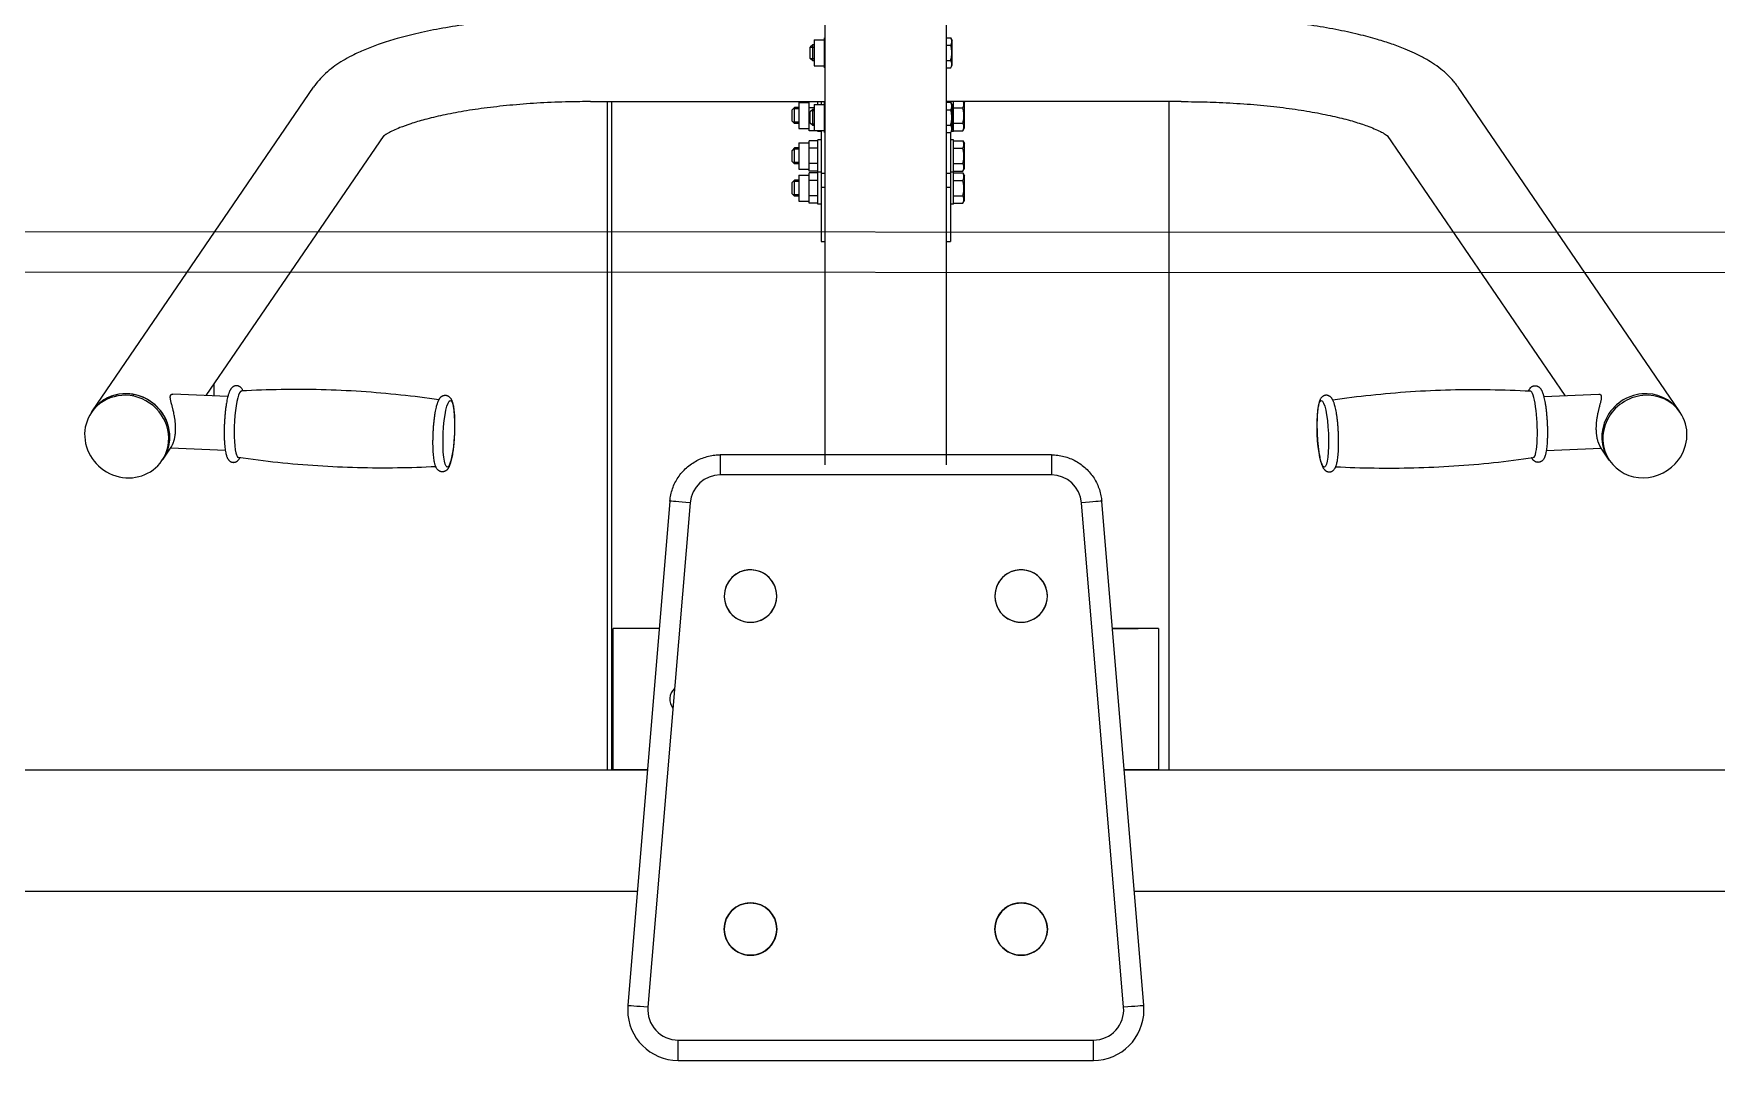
# Model space of a CAD drawing. Header units: millimetres. Extents: x -3690 to 2625, y -3785 to 2530.
# Drawn here: x -1234 to -401, y -1364 to -855 of the extents above; entities that cross this region are included whole.
import ezdxf

# ---------------------------------------------------------------- set-up
doc = ezdxf.new("R2010")
doc.units = ezdxf.units.MM
doc.layers.add('DIKOM_ОБЪЕКТ', color=7, linetype='Continuous')

msp = doc.modelspace()

# ---------------------------------------------------------------- linework, layer by layer
at = {"layer": 'DIKOM_ОБЪЕКТ'}
for p, q in [((-842.34, -1068.73), (-842.34, -298.78)), ((-782.34, -1068.73), (-782.34, -298.78)), ((-847.84, -858.05), (-842.74, -858.05)), ((-847.84, -858.05), (-847.84, -871.05)), ((-842.74, -872.05), (-842.74, -857.04)), ((-842.34, -857.04), (-842.74, -857.04)), ((-782.34, -857.04), (-780.21, -857.04)), ((-780.21, -857.04), (-779.44, -858.37)), ((-780.21, -857.04), (-780.21, -857.04)), ((-848.49, -860.55), (-849.74, -861.8)), ((-849.74, -867.3), (-849.74, -861.8)), ((-849.74, -861.8), (-847.84, -861.8)), ((-847.84, -860.55), (-848.49, -860.55)), ((-848.49, -868.55), (-848.49, -860.55)), ((-842.34, -860.79), (-842.74, -860.79)), ((-782.34, -860.79), (-780.21, -860.79)), ((-779.44, -870.72), (-779.44, -858.37)), ((-848.49, -868.55), (-849.74, -867.3)), ((-849.74, -867.3), (-847.84, -867.3)), ((-847.84, -868.55), (-848.49, -868.55)), ((-847.84, -871.05), (-842.74, -871.05)), ((-842.34, -868.3), (-842.74, -868.3)), ((-842.34, -872.05), (-842.74, -872.05)), ((-782.34, -868.3), (-780.21, -868.3)), ((-782.34, -872.05), (-780.21, -872.05)), ((-780.21, -872.05), (-779.44, -870.72)), ((-1205.22, -1042), (-1095.77, -881.6)), ((-419.46, -1042), (-528.91, -881.6)), ((-958.64, -888.72), (-842.34, -888.72)), ((-950.34, -888.72), (-950.34, -1219.85)), ((-948.02, -1219.85), (-948.02, -888.72)), ((-857.49, -891.61), (-858.74, -892.86)), ((-855.44, -891.61), (-857.49, -891.61)), ((-857.49, -899.08), (-857.49, -891.61)), ((-855.44, -889.11), (-855.44, -902.11)), ((-855.44, -889.11), (-850.34, -889.11)), ((-850.34, -889.98), (-850.34, -888.72)), ((-850.34, -891.86), (-850.34, -889.98)), ((-847.84, -890.07), (-847.84, -903.07)), ((-847.84, -890.07), (-842.74, -890.07)), ((-845.94, -890.07), (-845.94, -888.72)), ((-844.34, -888.72), (-844.34, -890.07)), ((-842.74, -890.94), (-842.74, -889.07)), ((-842.34, -889.07), (-842.74, -889.07)), ((-842.74, -892.82), (-842.74, -890.94)), ((-666.04, -888.72), (-782.34, -888.72)), ((-782.34, -889.07), (-780.21, -889.07)), ((-780.34, -888.72), (-780.34, -889.07)), ((-780.21, -889.07), (-779.44, -890.4)), ((-780.21, -889.07), (-780.21, -889.07)), ((-779.44, -902.75), (-779.44, -890.4)), ((-778.74, -903.61), (-778.74, -888.72)), ((-773.85, -888.72), (-773.44, -889.44)), ((-773.44, -901.79), (-773.44, -889.44)), ((-672.02, -1219.85), (-672.02, -888.72)), ((-858.74, -898), (-858.74, -892.86)), ((-858.74, -898.36), (-858.74, -898)), ((-857.49, -899.61), (-858.74, -898.36)), ((-857.49, -892.29), (-858.17, -892.29)), ((-857.65, -898.94), (-858.17, -898.94)), ((-857.49, -898.94), (-857.65, -898.94)), ((-855.44, -892.29), (-857.49, -892.29)), ((-855.44, -898.94), (-857.49, -898.94)), ((-857.49, -899.61), (-857.49, -899.08)), ((-855.44, -899.61), (-857.49, -899.61)), ((-850.34, -895.61), (-850.34, -891.86)), ((-847.84, -891.86), (-850.34, -891.86)), ((-850.34, -899.36), (-850.34, -895.61)), ((-850.34, -901.24), (-850.34, -899.36)), ((-849.7, -899.36), (-850.34, -899.36)), ((-848.49, -892.57), (-849.74, -893.82)), ((-849.74, -899.32), (-849.74, -893.82)), ((-848.49, -900.57), (-849.74, -899.32)), ((-848.49, -893.25), (-849.17, -893.25)), ((-848.49, -899.89), (-849.17, -899.89)), ((-847.84, -892.57), (-848.49, -892.57)), ((-848.49, -900.57), (-848.49, -892.57)), ((-847.84, -893.25), (-848.49, -893.25)), ((-847.84, -899.89), (-848.49, -899.89)), ((-842.74, -896.57), (-842.74, -892.82)), ((-842.34, -892.82), (-842.74, -892.82)), ((-842.74, -900.32), (-842.74, -896.57)), ((-782.34, -892.82), (-780.21, -892.82)), ((-778.74, -891.86), (-774.21, -891.86)), ((-778.74, -899.36), (-774.21, -899.36)), ((-1148.83, -1034.41), (-1060.83, -905.44)), ((-855.44, -902.11), (-850.34, -902.11)), ((-850.34, -903.12), (-850.34, -901.24)), ((-845.94, -903.12), (-850.34, -903.12)), ((-845.94, -908.12), (-850.34, -908.12)), ((-850.34, -910), (-850.34, -908.12)), ((-847.84, -900.57), (-848.49, -900.57)), ((-847.84, -903.07), (-842.74, -903.07)), ((-845.94, -903.61), (-845.94, -903.07)), ((-844.34, -903.61), (-845.94, -903.61)), ((-844.34, -907.63), (-845.94, -907.63)), ((-845.94, -921.34), (-845.94, -907.63)), ((-844.34, -903.07), (-844.34, -924.24)), ((-842.74, -902.2), (-842.74, -900.32)), ((-842.34, -900.32), (-842.74, -900.32)), ((-842.74, -904.08), (-842.74, -902.2)), ((-842.34, -904.08), (-842.74, -904.08)), ((-782.34, -900.32), (-780.21, -900.32)), ((-782.34, -904.08), (-780.21, -904.08)), ((-780.34, -904.08), (-780.34, -958.09)), ((-778.74, -907.63), (-780.34, -907.63)), ((-780.21, -904.07), (-779.44, -902.75)), ((-778.74, -903.61), (-779.94, -903.61)), ((-778.74, -903.12), (-774.21, -903.12)), ((-778.74, -939.6), (-778.74, -907.63)), ((-778.74, -908.12), (-774.21, -908.12)), ((-774.21, -903.12), (-773.44, -901.79)), ((-774.21, -908.13), (-774.21, -908.12)), ((-774.21, -908.13), (-773.44, -909.45)), ((-475.85, -1034.41), (-563.85, -905.44)), ((-563.85, -905.44), (-563.85, -905.44)), ((-857.49, -911.63), (-858.74, -912.88)), ((-858.74, -918.01), (-858.74, -912.88)), ((-857.49, -912.31), (-858.17, -912.31)), ((-855.44, -911.63), (-857.49, -911.63)), ((-857.49, -919.09), (-857.49, -911.63)), ((-855.44, -912.31), (-857.49, -912.31)), ((-855.44, -909.13), (-855.44, -922.13)), ((-855.44, -909.13), (-850.34, -909.13)), ((-850.34, -911.87), (-850.34, -910)), ((-845.94, -911.87), (-850.34, -911.87)), ((-850.34, -915.63), (-850.34, -911.87)), ((-850.34, -919.38), (-850.34, -915.63)), ((-778.74, -911.87), (-774.21, -911.87)), ((-773.44, -921.8), (-773.44, -909.45)), ((-858.74, -918.38), (-858.74, -918.01)), ((-857.49, -919.63), (-858.74, -918.38)), ((-857.65, -918.95), (-858.17, -918.95)), ((-857.49, -918.95), (-857.65, -918.95)), ((-855.44, -918.95), (-857.49, -918.95)), ((-857.49, -919.63), (-857.49, -919.09)), ((-855.44, -919.63), (-857.49, -919.63)), ((-855.44, -922.13), (-850.34, -922.13)), ((-850.34, -921.26), (-850.34, -919.38)), ((-845.94, -919.38), (-850.34, -919.38)), ((-850.34, -923.13), (-850.34, -921.26)), ((-845.94, -923.13), (-850.34, -923.13)), ((-845.94, -924.09), (-850.34, -924.09)), ((-850.34, -925.97), (-850.34, -924.09)), ((-845.94, -923.6), (-845.94, -921.34)), ((-844.34, -923.6), (-845.94, -923.6)), ((-845.94, -937.31), (-845.94, -923.6)), ((-844.34, -924.24), (-844.34, -931.07)), ((-844.34, -924.24), (-842.34, -924.24)), ((-782.34, -924.24), (-780.34, -924.24)), ((-778.74, -923.6), (-780.34, -923.6)), ((-778.74, -919.38), (-774.21, -919.38)), ((-778.74, -923.13), (-774.21, -923.13)), ((-778.74, -924.09), (-774.21, -924.09)), ((-774.21, -923.13), (-773.44, -921.8)), ((-774.21, -924.09), (-773.44, -925.42)), ((-774.21, -924.09), (-774.21, -924.09)), ((-857.49, -927.6), (-858.74, -928.85)), ((-858.74, -933.98), (-858.74, -928.85)), ((-857.49, -928.27), (-858.17, -928.27)), ((-855.44, -927.6), (-857.49, -927.6)), ((-857.49, -935.06), (-857.49, -927.6)), ((-855.44, -928.27), (-857.49, -928.27)), ((-855.44, -925.1), (-855.44, -938.1)), ((-855.44, -925.1), (-850.34, -925.1)), ((-850.34, -927.84), (-850.34, -925.97)), ((-845.94, -927.84), (-850.34, -927.84)), ((-850.34, -931.59), (-850.34, -927.84)), ((-850.34, -935.35), (-850.34, -931.59)), ((-844.34, -931.07), (-844.34, -958.09)), ((-844.34, -931.07), (-842.34, -931.07)), ((-782.34, -931.07), (-780.34, -931.07)), ((-778.74, -927.84), (-774.21, -927.84)), ((-773.44, -937.77), (-773.44, -925.42)), ((-858.74, -934.35), (-858.74, -933.98)), ((-857.49, -935.6), (-858.74, -934.35)), ((-857.65, -934.92), (-858.17, -934.92)), ((-857.49, -934.92), (-857.65, -934.92)), ((-855.44, -934.92), (-857.49, -934.92)), ((-857.49, -935.6), (-857.49, -935.06)), ((-855.44, -935.6), (-857.49, -935.6)), ((-855.44, -938.1), (-850.34, -938.1)), ((-850.34, -937.22), (-850.34, -935.35)), ((-845.94, -935.35), (-850.34, -935.35)), ((-850.34, -939.1), (-850.34, -937.22)), ((-845.94, -939.1), (-850.34, -939.1)), ((-845.94, -939.6), (-845.94, -937.31)), ((-844.34, -939.6), (-845.94, -939.6)), ((-778.74, -939.6), (-780.34, -939.6)), ((-778.74, -935.35), (-774.21, -935.35)), ((-778.74, -939.1), (-774.21, -939.1)), ((-774.21, -939.1), (-773.44, -937.77)), ((77.51, -953.85), (-1902.34, -952.91)), ((-844.34, -958.09), (-842.34, -958.09)), ((-782.34, -958.09), (-780.34, -958.09)), ((77.51, -973.85), (-1902.34, -972.91)), ((-1145.02, -1034.59), (-1145.02, -1028.83)), ((-1185.02, -1033.79), (-1185.02, -1034.66)), ((-1185.02, -1033.79), (-1185.02, -1034.66)), ((-1138.19, -1034.9), (-1165.45, -1033.66)), ((-486.49, -1034.9), (-459.23, -1033.66)), ((-1205.74, -1042.77), (-1205.22, -1042)), ((-418.94, -1042.77), (-419.46, -1042)), ((-1170.8, -1066.61), (-1170.28, -1065.85)), ((-1170.28, -1065.85), (-1166.26, -1059.95)), ((-1139.41, -1061.67), (-1166.58, -1060.43)), ((-1166.26, -1059.95), (-1166.26, -1059.95)), ((-894.34, -1063.73), (-894.34, -1073.71)), ((-730.34, -1063.73), (-894.34, -1063.73)), ((-730.34, -1063.73), (-730.34, -1073.71)), ((-485.27, -1061.67), (-458.1, -1060.43)), ((-454.4, -1065.85), (-458.42, -1059.95)), ((-458.42, -1059.95), (-458.42, -1059.96)), ((-453.88, -1066.61), (-454.4, -1065.85)), ((-730.34, -1073.71), (-894.34, -1073.71)), ((-919.25, -1086.66), (-940.08, -1336.66)), ((-909.28, -1087.46), (-930.12, -1337.46)), ((-694.56, -1337.46), (-715.4, -1087.46)), ((-684.6, -1336.66), (-705.43, -1086.66)), ((-947.34, -1219.85), (-947.34, -1149.85)), ((-924.52, -1149.85), (-947.34, -1149.85)), ((-677.34, -1149.85), (-700.16, -1149.85)), ((-700.16, -1149.85), (-687.34, -1149.85)), ((-677.34, -1149.85), (-677.34, -1219.85)), ((-1887.34, -1219.85), (-930.35, -1219.85)), ((-930.35, -1219.85), (-948.02, -1219.85)), ((-930.36, -1219.85), (-947.34, -1219.85)), ((-694.33, -1219.85), (87.66, -1219.85)), ((-694.33, -1219.85), (-672.02, -1219.85)), ((-677.34, -1219.85), (-694.32, -1219.85)), ((-1912.34, -1279.85), (-935.35, -1279.85)), ((-689.33, -1279.85), (87.66, -1279.85)), ((-940.17, -1338.73), (-940.17, -1338.77)), ((-684.51, -1338.73), (-684.51, -1338.77)), ((-915.17, -1363.73), (-915.17, -1353.71)), ((-915.17, -1353.71), (-709.51, -1353.71)), ((-709.51, -1363.73), (-709.51, -1353.71)), ((-915.17, -1363.77), (-915.17, -1363.73)), ((-915.17, -1363.77), (-709.51, -1363.77)), ((-709.51, -1363.77), (-709.51, -1363.73))]:
    msp.add_line(p, q, dxfattribs=at)
for centre in [(-879.34, -1298.71), (-745.34, -1298.71)]:
    msp.add_circle(centre, 13, dxfattribs=at)
msp.add_arc((-912.34, -1184.85), 7, 131.32476, 219.14793, dxfattribs=at)
for centre, major_axis, ratio, start_param, end_param in [((-1187.75, -1053.92), (-17.47, 11.92), 0.951357, -3.141593, 0), ((-1187.75, -1053.92), (-17.47, 11.92), 0.951357, 3.141593, 6.283185), ((-1132.17, -1048.59), (-0.75, -16.48), 0.16775, -3.124533, -0.527185), ((-492.51, -1048.59), (-0.75, 16.48), 0.16775, -2.028908, -0.01706), ((-436.93, -1053.92), (17.47, 11.92), 0.951357, 0, 3.141593), ((-436.93, -1053.92), (17.47, 11.92), 0.951357, 0, 3.141593), ((-436.41, -1054.69), (17.47, 11.92), 0.951357, 0, 3.141593), ((-1188.27, -1054.69), (-17.47, 11.92), 0.951357, 3.141593, 6.283185), ((-1188.27, -1054.69), (-17.47, 11.92), 0.951357, 0, 0.630474), ((-1187.75, -1053.92), (-17.47, 11.92), 0.951357, 0, 0.000001), ((-436.41, -1054.69), (17.47, 11.92), 0.951357, -1.217924, 0), ((-436.93, -1053.92), (17.47, 11.92), 0.951357, -0.000001, 0), ((-1188.27, -1054.69), (-17.47, 11.92), 0.951357, 0.630474, 3.141593), ((-492.51, -1048.59), (-0.75, 16.48), 0.16775, -3.124533, -2.028908), ((-1132.17, -1048.59), (-0.75, -16.48), 0.16775, -0.527185, -0.01706), ((-436.41, -1054.69), (17.47, 11.92), 0.951357, 3.141593, 5.065262), ((-894.34, -1088.71), (-15, 0), 0.999997, -1.570796, -0.083141), ((-730.34, -1088.71), (15, 0), 0.999997, 0.083141, 1.570796), ((-909.28, -1087.49), (-9.97, 0.83), 0.002273, -1.570607, 0), ((-909.28, -1087.49), (-9.97, 0.83), 0.002273, 0, 0.000189), ((-909.28, -1087.49), (-9.97, 0.83), 0.002273, 0, 0.000189), ((-715.4, -1087.49), (9.97, 0.83), 0.002273, 0, 1.570607), ((-715.4, -1087.49), (9.97, 0.83), 0.002273, -0.000189, 0), ((-715.4, -1087.49), (9.97, 0.83), 0.002273, -0.000189, 0), ((-879.34, -1133.71), (-13, 0), 0.999997, 3.141593, 6.781927), ((-879.34, -1133.71), (-13, 0), 0.999997, 3.141593, 6.283185), ((-745.34, -1133.71), (13, 0), 0.999997, -0.44382, 3.141593), ((-745.34, -1133.71), (-13, 0), 0.999997, 3.141593, 6.283185), ((-879.34, -1133.71), (-13, 0), 0.999997, 0, 3.141593), ((-879.34, -1133.71), (-13, 0), 0.999997, 0.498742, 3.141593), ((-745.34, -1133.71), (-13, 0), 0.999997, 0, 3.141593), ((-745.34, -1133.71), (13, 0), 0.999997, -3.141593, -0.44382), ((-879.34, -1298.71), (-13, 0), 0.999997, 3.141593, 6.283185), ((-879.34, -1298.71), (13, 0), 0.999997, 0, 3.141593), ((-745.34, -1298.71), (-13, 0), 0.999997, 3.141593, 6.283185), ((-745.34, -1298.71), (-13, 0), 0.999997, -3.141593, -0.369097), ((-879.34, -1298.71), (-13, 0), 0.999997, 0, 3.141593), ((-879.34, -1298.71), (13, 0), 0.999997, 3.141593, 5.291624), ((-879.34, -1298.71), (13, 0), 0.999997, -0.991562, 0), ((-745.34, -1298.71), (-13, 0), 0.999997, -0.369097, 0), ((-745.34, -1298.71), (-13, 0), 0.999997, 0, 3.141593), ((-745.34, -1298.71), (-13, 0), 0.999997, 0, 3.141593), ((-915.17, -1338.73), (-25, 0), 0.999997, -0.083141, 0), ((-915.17, -1338.73), (-25, 0), 0.999997, -0.083141, 0), ((-915.17, -1338.77), (-25, 0), 0.999997, 0, 1.570796), ((-930.12, -1337.49), (-9.97, 0.83), 0.002273, -1.570607, 0), ((-930.12, -1337.49), (-9.97, 0.83), 0.002273, 0, 0.000189), ((-930.12, -1337.49), (-9.97, 0.83), 0.002273, 0, 0.000189), ((-915.17, -1338.71), (-15, 0), 0.999997, -0.083141, 1.570796), ((-709.51, -1338.71), (15, 0), 0.999997, -1.570796, 0.083141), ((-709.51, -1338.77), (25, 0), 0.999997, -1.570796, 0), ((-694.56, -1337.49), (9.97, 0.83), 0.002273, 0, 1.570607), ((-694.56, -1337.49), (9.97, 0.83), 0.002273, -0.000189, 0), ((-709.51, -1338.73), (25, 0), 0.999997, 0, 0.083141), ((-709.51, -1338.73), (25, 0), 0.999997, 0, 0.083141), ((-694.56, -1337.49), (9.97, 0.83), 0.002273, -0.000189, 0)]:
    msp.add_ellipse(centre, major_axis=major_axis, ratio=ratio, start_param=start_param, end_param=end_param, dxfattribs=at)
for centre, major_axis in [((-1028.76, -1053.3), (-0.75, -16.48)), ((-595.92, -1053.3), (-0.75, 16.48))]:
    msp.add_ellipse(centre, major_axis=major_axis, ratio=0.16775, dxfattribs=at)
for points, knots in [([(-958.64, -846.42), (-963.96, -846.42), (-974.51, -846.59), (-990.02, -847.35), (-1004.84, -848.58), (-1018.83, -850.24), (-1031.83, -852.3), (-1043.7, -854.7), (-1054, -857.32), (-1062.53, -859.99), (-1069.62, -862.65), (-1075.31, -865.2), (-1080.12, -867.76), (-1084.19, -870.3), (-1088.01, -873.14), (-1091.46, -876.26), (-1094.01, -879.15), (-1095.35, -880.98), (-1095.77, -881.6)], [0, 0, 0, 0, 1.658647, 3.291307, 4.901027, 6.486097, 8.043951, 9.569692, 11.054985, 12.346279, 13.451667, 14.557054, 15.387813, 16.217741, 17.04767, 17.877006, 18.635639, 19, 19, 19, 19]), ([(-528.91, -881.6), (-529.18, -881.21), (-529.93, -880.15), (-531.59, -878.07), (-534.13, -875.39), (-537.57, -872.42), (-541.35, -869.73), (-545.68, -867.13), (-550.17, -864.83), (-555.61, -862.44), (-561.67, -860.16), (-569.32, -857.73), (-578.47, -855.3), (-589.48, -852.93), (-601.88, -850.82), (-615.33, -849.06), (-629.67, -847.71), (-644.73, -846.8), (-656.97, -846.46), (-664.11, -846.42), (-666.04, -846.42)], [0, 0, 0, 0, 0.253848, 0.710774, 1.472317, 2.34016, 3.323714, 4.159997, 5.223815, 6.132638, 7.340419, 8.535685, 10.010676, 11.639333, 13.31436, 15.026333, 16.769159, 18.539476, 20.334416, 21, 21, 21, 21]), ([(-780.21, -860.79), (-780.07, -860.55), (-779.91, -860.24), (-779.77, -859.82), (-779.7, -859.58), (-779.65, -859.33), (-779.63, -859.1), (-779.63, -858.87), (-779.64, -858.62), (-779.68, -858.35), (-779.76, -858.02), (-779.92, -857.59), (-780.09, -857.25), (-780.21, -857.04)], [0, 0, 0, 0, 2.75171, 3.58981, 4.63959, 5.495553, 6.362209, 7.191539, 7.968228, 9.089966, 10.192728, 11.616827, 14, 14, 14, 14]), ([(-780.21, -868.3), (-780.12, -868.01), (-780.01, -867.58), (-779.87, -866.94), (-779.78, -866.41), (-779.7, -865.86), (-779.65, -865.36), (-779.63, -864.9), (-779.63, -864.45), (-779.64, -864.03), (-779.67, -863.55), (-779.73, -862.95), (-779.89, -862.01), (-780.07, -861.27), (-780.21, -860.79)], [0, 0, 0, 0, 1.792921, 2.606895, 3.844333, 4.968544, 5.885196, 6.813299, 7.701429, 8.533187, 9.335775, 10.524184, 12.063388, 15, 15, 15, 15]), ([(-780.21, -872.05), (-780.07, -871.81), (-779.91, -871.5), (-779.77, -871.08), (-779.7, -870.84), (-779.65, -870.59), (-779.63, -870.35), (-779.63, -870.13), (-779.64, -869.88), (-779.68, -869.61), (-779.76, -869.28), (-779.92, -868.84), (-780.09, -868.51), (-780.21, -868.3)], [0, 0, 0, 0, 2.750356, 3.588044, 4.637308, 5.492849, 6.359079, 7.188001, 7.964308, 9.085494, 10.187714, 11.611112, 14, 14, 14, 14]), ([(-958.64, -888.72), (-962.15, -888.72), (-970.47, -888.82), (-983.38, -889.33), (-996.99, -890.33), (-1009.74, -891.72), (-1021.41, -893.43), (-1031.8, -895.41), (-1040.58, -897.52), (-1047.64, -899.62), (-1052.72, -901.47), (-1056.34, -903.05), (-1058.58, -904.22), (-1060.02, -905.09), (-1060.78, -905.62), (-1061.07, -905.85), (-1061.16, -905.92)], [0, 0, 0, 0, 1.230887, 2.915621, 4.572956, 6.200517, 7.793897, 9.346331, 10.847869, 12.199897, 13.442504, 14.375609, 15.308339, 15.932328, 16.555492, 17, 17, 17, 17]), ([(-780.21, -892.82), (-780.07, -892.58), (-779.91, -892.26), (-779.77, -891.85), (-779.7, -891.6), (-779.65, -891.35), (-779.63, -891.12), (-779.63, -890.89), (-779.64, -890.65), (-779.68, -890.38), (-779.76, -890.05), (-779.92, -889.61), (-780.09, -889.27), (-780.21, -889.07)], [0, 0, 0, 0, 2.75171, 3.58981, 4.63959, 5.495553, 6.362209, 7.191539, 7.968228, 9.089966, 10.192728, 11.616827, 14, 14, 14, 14]), ([(-774.21, -891.86), (-774.07, -891.62), (-773.91, -891.3), (-773.77, -890.89), (-773.7, -890.64), (-773.65, -890.39), (-773.63, -890.16), (-773.63, -889.94), (-773.64, -889.69), (-773.68, -889.42), (-773.76, -889.09), (-773.85, -888.85), (-773.9, -888.72)], [0, 0, 0, 0, 3.062623, 3.99542, 5.163814, 6.116491, 7.08107, 8.004105, 8.868552, 10.117034, 11.344397, 13, 13, 13, 13]), ([(-666.04, -888.72), (-663.78, -888.72), (-657.49, -888.77), (-646.49, -889.09), (-633.36, -889.86), (-620.22, -891.09), (-608.07, -892.67), (-597.11, -894.55), (-587.53, -896.63), (-579.48, -898.83), (-573.61, -900.83), (-569.5, -902.52), (-566.99, -903.74), (-565.32, -904.68), (-564.26, -905.36), (-563.74, -905.75), (-563.56, -905.89), (-563.52, -905.92)], [0, 0, 0, 0, 0.838412, 2.335578, 4.102872, 5.839958, 7.543101, 9.206272, 10.820507, 12.372681, 13.84356, 14.85319, 15.837472, 16.49283, 17.14715, 17.80147, 18, 18, 18, 18]), ([(-780.21, -900.32), (-780.12, -900.03), (-780.01, -899.6), (-779.87, -898.97), (-779.78, -898.44), (-779.7, -897.89), (-779.65, -897.39), (-779.63, -896.92), (-779.63, -896.48), (-779.64, -896.05), (-779.67, -895.57), (-779.73, -894.98), (-779.89, -894.03), (-780.07, -893.29), (-780.21, -892.82)], [0, 0, 0, 0, 1.792921, 2.606895, 3.844333, 4.968544, 5.885196, 6.813299, 7.701429, 8.533187, 9.335775, 10.524184, 12.063388, 15, 15, 15, 15]), ([(-774.21, -899.36), (-774.12, -899.07), (-774.01, -898.65), (-773.87, -898.01), (-773.78, -897.48), (-773.7, -896.93), (-773.65, -896.43), (-773.63, -895.97), (-773.63, -895.52), (-773.64, -895.09), (-773.67, -894.61), (-773.73, -894.02), (-773.89, -893.07), (-774.07, -892.34), (-774.21, -891.86)], [0, 0, 0, 0, 1.792921, 2.606895, 3.844333, 4.968544, 5.885196, 6.813299, 7.701429, 8.533187, 9.335775, 10.524184, 12.063388, 15, 15, 15, 15]), ([(-774.21, -903.12), (-774.07, -902.88), (-773.91, -902.56), (-773.77, -902.15), (-773.7, -901.9), (-773.65, -901.65), (-773.63, -901.42), (-773.63, -901.2), (-773.64, -900.95), (-773.68, -900.68), (-773.76, -900.35), (-773.92, -899.91), (-774.09, -899.57), (-774.21, -899.36)], [0, 0, 0, 0, 2.750356, 3.588044, 4.637308, 5.492849, 6.359079, 7.188001, 7.964308, 9.085494, 10.187714, 11.611112, 14, 14, 14, 14]), ([(-780.21, -904.08), (-780.07, -903.84), (-779.91, -903.52), (-779.77, -903.11), (-779.7, -902.86), (-779.65, -902.61), (-779.63, -902.38), (-779.63, -902.15), (-779.64, -901.9), (-779.68, -901.63), (-779.76, -901.3), (-779.92, -900.87), (-780.09, -900.53), (-780.21, -900.32)], [0, 0, 0, 0, 2.750356, 3.588044, 4.637308, 5.492849, 6.359079, 7.188001, 7.964308, 9.085494, 10.187714, 11.611112, 14, 14, 14, 14]), ([(-774.21, -911.87), (-774.07, -911.63), (-773.91, -911.32), (-773.77, -910.9), (-773.7, -910.66), (-773.65, -910.41), (-773.63, -910.18), (-773.63, -909.95), (-773.64, -909.7), (-773.68, -909.43), (-773.76, -909.11), (-773.92, -908.67), (-774.09, -908.33), (-774.21, -908.13)], [0, 0, 0, 0, 2.75171, 3.58981, 4.63959, 5.495553, 6.362209, 7.191539, 7.968228, 9.089966, 10.192728, 11.616827, 14, 14, 14, 14]), ([(-774.21, -919.38), (-774.12, -919.09), (-774.01, -918.66), (-773.87, -918.02), (-773.78, -917.5), (-773.7, -916.94), (-773.65, -916.44), (-773.63, -915.98), (-773.63, -915.53), (-773.64, -915.11), (-773.67, -914.63), (-773.73, -914.03), (-773.89, -913.09), (-774.07, -912.35), (-774.21, -911.87)], [0, 0, 0, 0, 1.792921, 2.606895, 3.844333, 4.968544, 5.885196, 6.813299, 7.701429, 8.533187, 9.335775, 10.524184, 12.063388, 15, 15, 15, 15]), ([(-774.21, -923.13), (-774.07, -922.89), (-773.91, -922.58), (-773.77, -922.16), (-773.7, -921.92), (-773.65, -921.67), (-773.63, -921.43), (-773.63, -921.21), (-773.64, -920.96), (-773.68, -920.69), (-773.76, -920.36), (-773.92, -919.92), (-774.09, -919.59), (-774.21, -919.38)], [0, 0, 0, 0, 2.750356, 3.588044, 4.637308, 5.492849, 6.359079, 7.188001, 7.964308, 9.085494, 10.187714, 11.611112, 14, 14, 14, 14]), ([(-774.21, -927.84), (-774.07, -927.6), (-773.91, -927.29), (-773.77, -926.87), (-773.7, -926.62), (-773.65, -926.37), (-773.63, -926.14), (-773.63, -925.92), (-773.64, -925.67), (-773.68, -925.4), (-773.76, -925.07), (-773.92, -924.63), (-774.09, -924.3), (-774.21, -924.09)], [0, 0, 0, 0, 2.75171, 3.58981, 4.63959, 5.495553, 6.362209, 7.191539, 7.968228, 9.089966, 10.192728, 11.616827, 14, 14, 14, 14]), ([(-774.21, -935.35), (-774.12, -935.05), (-774.01, -934.63), (-773.87, -933.99), (-773.78, -933.46), (-773.7, -932.91), (-773.65, -932.41), (-773.63, -931.95), (-773.63, -931.5), (-773.64, -931.07), (-773.67, -930.6), (-773.73, -930), (-773.89, -929.05), (-774.07, -928.32), (-774.21, -927.84)], [0, 0, 0, 0, 1.792921, 2.606895, 3.844333, 4.968544, 5.885196, 6.813299, 7.701429, 8.533187, 9.335775, 10.524184, 12.063388, 15, 15, 15, 15]), ([(-774.21, -939.1), (-774.07, -938.86), (-773.91, -938.55), (-773.77, -938.13), (-773.7, -937.88), (-773.65, -937.63), (-773.63, -937.4), (-773.63, -937.18), (-773.64, -936.93), (-773.68, -936.66), (-773.76, -936.33), (-773.92, -935.89), (-774.09, -935.55), (-774.21, -935.35)], [0, 0, 0, 0, 2.750356, 3.588044, 4.637308, 5.492849, 6.359079, 7.188001, 7.964308, 9.085494, 10.187714, 11.611112, 14, 14, 14, 14]), ([(-1130.67, -1032.06), (-1130.72, -1031.93), (-1130.82, -1031.71), (-1130.98, -1031.4), (-1131.17, -1031.08), (-1131.42, -1030.73), (-1131.73, -1030.39), (-1132.05, -1030.11), (-1132.38, -1029.89), (-1132.72, -1029.73), (-1133.06, -1029.6), (-1133.41, -1029.52), (-1133.77, -1029.49), (-1134.12, -1029.49), (-1134.47, -1029.54), (-1134.81, -1029.63), (-1135.14, -1029.75), (-1135.46, -1029.92), (-1135.77, -1030.13), (-1136.07, -1030.38), (-1136.35, -1030.67), (-1136.61, -1031), (-1136.82, -1031.31), (-1136.99, -1031.61), (-1137.14, -1031.89), (-1137.3, -1032.23), (-1137.48, -1032.64), (-1137.66, -1033.13), (-1137.85, -1033.7), (-1138.06, -1034.41), (-1138.32, -1035.41), (-1138.6, -1036.67), (-1138.88, -1038.2), (-1139.15, -1039.89), (-1139.38, -1041.71), (-1139.58, -1043.66), (-1139.75, -1045.69), (-1139.88, -1047.78), (-1139.96, -1049.89), (-1140, -1051.98), (-1139.99, -1053.99), (-1139.94, -1055.91), (-1139.85, -1057.69), (-1139.71, -1059.33), (-1139.55, -1060.8), (-1139.34, -1062.11), (-1139.18, -1062.88), (-1139.1, -1063.24)], [0, 0, 0, 0, 0.714071, 1.28695, 1.859399, 2.711205, 3.413836, 4.015716, 4.550816, 5.042096, 5.505333, 5.950245, 6.385932, 6.818244, 7.254044, 7.699115, 8.161256, 8.649762, 9.176429, 9.758039, 10.41688, 11.181782, 11.867794, 12.437061, 13.006327, 13.574772, 14.426395, 15.273223, 16.109878, 17.211659, 18.557751, 20.287181, 22.068117, 23.886831, 25.734766, 27.606647, 29.497683, 31.409582, 33.340692, 35.260698, 37.161437, 39.041999, 40.89985, 42.730406, 44.526117, 46.274618, 48, 48, 48, 48]), ([(-1033.67, -1036.48), (-1039.93, -1035.56), (-1052.74, -1033.94), (-1072.18, -1032.27), (-1091.94, -1031.37), (-1111.71, -1031.27), (-1124.88, -1031.74), (-1131.46, -1032.1)], [0, 0, 0, 0, 1.548307, 3.16123, 4.774153, 6.387077, 8, 8, 8, 8]), ([(-591.01, -1036.48), (-584.75, -1035.56), (-571.94, -1033.94), (-552.5, -1032.27), (-532.74, -1031.37), (-512.97, -1031.27), (-499.8, -1031.74), (-493.22, -1032.1)], [0, 0, 0, 0, 1.548307, 3.16123, 4.774153, 6.387077, 8, 8, 8, 8]), ([(-494.01, -1032.06), (-493.97, -1031.97), (-493.89, -1031.78), (-493.75, -1031.5), (-493.57, -1031.17), (-493.33, -1030.82), (-493.03, -1030.46), (-492.71, -1030.17), (-492.38, -1029.94), (-492.04, -1029.76), (-491.7, -1029.63), (-491.35, -1029.54), (-491, -1029.49), (-490.64, -1029.49), (-490.3, -1029.52), (-489.95, -1029.6), (-489.62, -1029.72), (-489.29, -1029.88), (-488.98, -1030.07), (-488.68, -1030.31), (-488.39, -1030.6), (-488.14, -1030.91), (-487.92, -1031.22), (-487.74, -1031.51), (-487.59, -1031.79), (-487.42, -1032.13), (-487.24, -1032.54), (-487.06, -1033.03), (-486.86, -1033.6), (-486.64, -1034.34), (-486.37, -1035.34), (-486.09, -1036.6), (-485.81, -1038.11), (-485.55, -1039.79), (-485.31, -1041.61), (-485.11, -1043.54), (-484.94, -1045.57), (-484.81, -1047.66), (-484.72, -1049.77), (-484.68, -1051.86), (-484.69, -1053.86), (-484.72, -1055.13), (-484.74, -1055.74)], [0, 0, 0, 0, 0.573329, 1.207082, 1.840836, 2.791251, 3.601881, 4.290028, 4.896661, 5.449554, 5.967556, 6.463707, 6.946839, 7.42556, 7.905604, 8.395129, 8.900664, 9.43281, 10.003868, 10.630595, 11.336128, 12.150429, 12.907534, 13.536607, 14.168443, 14.799253, 15.745541, 16.691346, 17.635444, 18.891722, 20.456178, 22.320717, 24.287147, 26.296021, 28.337727, 30.406136, 32.49766, 34.610532, 36.744608, 38.868882, 40.971863, 43, 43, 43, 43]), ([(-1164.04, -1050.65), (-1164.04, -1050.36), (-1164.04, -1049.84), (-1164.08, -1048.98), (-1164.14, -1048.17), (-1164.21, -1047.38), (-1164.29, -1046.7), (-1164.39, -1045.97), (-1164.53, -1045.07), (-1164.73, -1043.99), (-1164.96, -1042.87), (-1165.18, -1041.91), (-1165.37, -1041.15), (-1165.54, -1040.48), (-1165.73, -1039.74), (-1165.95, -1038.9), (-1166.17, -1038.08), (-1166.37, -1037.23), (-1166.51, -1036.6), (-1166.59, -1036.1), (-1166.64, -1035.78), (-1166.67, -1035.48), (-1166.68, -1035.19), (-1166.67, -1034.89), (-1166.64, -1034.6), (-1166.56, -1034.32), (-1166.45, -1034.1), (-1166.32, -1033.95), (-1166.19, -1033.83), (-1166.04, -1033.75), (-1165.87, -1033.69), (-1165.67, -1033.66), (-1165.53, -1033.65), (-1165.45, -1033.66)], [0, 0, 0, 0, 1.201288, 2.15377, 3.540116, 4.451295, 5.371049, 6.299558, 7.441692, 9.062234, 10.826086, 12.299094, 13.35912, 14.341102, 15.528674, 16.973905, 18.668085, 20.043136, 21.918116, 22.70556, 23.488838, 24.272928, 25.063552, 25.859821, 26.940498, 28.026761, 29.11804, 29.929558, 30.733912, 31.525803, 32.311506, 33.082725, 34, 34, 34, 34]), ([(-1035.69, -1067.95), (-1035.66, -1068.09), (-1035.58, -1068.42), (-1035.44, -1068.89), (-1035.27, -1069.37), (-1035.11, -1069.77), (-1034.95, -1070.1), (-1034.77, -1070.43), (-1034.54, -1070.79), (-1034.24, -1071.15), (-1033.92, -1071.45), (-1033.6, -1071.69), (-1033.26, -1071.87), (-1032.92, -1072.02), (-1032.57, -1072.11), (-1032.22, -1072.16), (-1031.86, -1072.17), (-1031.51, -1072.14), (-1031.17, -1072.07), (-1030.83, -1071.96), (-1030.51, -1071.81), (-1030.2, -1071.62), (-1029.89, -1071.38), (-1029.6, -1071.1), (-1029.34, -1070.8), (-1029.12, -1070.49), (-1028.94, -1070.2), (-1028.78, -1069.91), (-1028.61, -1069.57), (-1028.44, -1069.17), (-1028.25, -1068.69), (-1028.05, -1068.11), (-1027.82, -1067.37), (-1027.55, -1066.37), (-1027.27, -1065.09), (-1026.99, -1063.58), (-1026.72, -1061.9), (-1026.49, -1060.09), (-1026.28, -1058.15), (-1026.11, -1056.12), (-1025.98, -1054.03), (-1025.9, -1051.92), (-1025.85, -1049.83), (-1025.86, -1047.81), (-1025.91, -1045.89), (-1025.99, -1044.1), (-1026.12, -1042.45), (-1026.29, -1040.96), (-1026.48, -1039.71), (-1026.67, -1038.73), (-1026.85, -1038.02), (-1027.01, -1037.46), (-1027.15, -1037.05), (-1027.29, -1036.7), (-1027.43, -1036.4), (-1027.57, -1036.12), (-1027.77, -1035.79), (-1028.01, -1035.44), (-1028.32, -1035.1), (-1028.65, -1034.83), (-1028.98, -1034.61), (-1029.31, -1034.44), (-1029.66, -1034.31), (-1030.01, -1034.23), (-1030.36, -1034.2), (-1030.71, -1034.2), (-1031.06, -1034.25), (-1031.4, -1034.34), (-1031.74, -1034.46), (-1032.06, -1034.63), (-1032.36, -1034.84), (-1032.66, -1035.09), (-1032.95, -1035.38), (-1033.2, -1035.71), (-1033.41, -1036.02), (-1033.59, -1036.32), (-1033.74, -1036.6), (-1033.9, -1036.95), (-1034.07, -1037.36), (-1034.25, -1037.84), (-1034.45, -1038.41), (-1034.66, -1039.13), (-1034.92, -1040.12), (-1035.2, -1041.39), (-1035.48, -1042.91), (-1035.74, -1044.6), (-1035.97, -1046.43), (-1036.18, -1048.37), (-1036.34, -1050.4), (-1036.47, -1052.49), (-1036.55, -1054.61), (-1036.59, -1056.69), (-1036.59, -1058.71), (-1036.53, -1060.62), (-1036.44, -1062.4), (-1036.31, -1064.04), (-1036.14, -1065.52), (-1035.94, -1066.82), (-1035.78, -1067.59), (-1035.69, -1067.95)], [0, 0, 0, 0, 0.670232, 1.571234, 2.412938, 3.253889, 3.813825, 4.373761, 5.209155, 5.948783, 6.573247, 7.120964, 7.618171, 8.082026, 8.524726, 8.955699, 9.380762, 9.807239, 10.240049, 10.687127, 11.155732, 11.657267, 12.206139, 12.821491, 13.529507, 14.20778, 14.7715, 15.334637, 15.897773, 16.74101, 17.584294, 18.427577, 19.551927, 20.95749, 22.644652, 24.390892, 26.175137, 27.988636, 29.825917, 31.68379, 33.560645, 35.456328, 37.343975, 39.21271, 41.061722, 42.888692, 44.68925, 46.45632, 48.178086, 49.609515, 50.733413, 51.576928, 52.420242, 52.983414, 53.546212, 54.10901, 54.671384, 55.5082, 56.198467, 56.789754, 57.315438, 57.798072, 58.253157, 58.69024, 59.11826, 59.542963, 59.971094, 60.408333, 60.862341, 61.342251, 61.859649, 62.431024, 63.078271, 63.829712, 64.503652, 65.0629, 65.622148, 66.18059, 67.017225, 67.849152, 68.671083, 69.753474, 71.075878, 72.774874, 74.524468, 76.311177, 78.126591, 79.965531, 81.823288, 83.701541, 85.598668, 87.484885, 89.352175, 91.199642, 93.024799, 94.823141, 96.58725, 98.304982, 100, 100, 100, 100]), ([(-588.15, -1060.45), (-588.17, -1061.07), (-588.23, -1062.26), (-588.36, -1063.91), (-588.52, -1065.4), (-588.72, -1066.68), (-588.92, -1067.68), (-589.1, -1068.41), (-589.26, -1068.95), (-589.41, -1069.37), (-589.55, -1069.72), (-589.68, -1070.01), (-589.85, -1070.34), (-590.08, -1070.7), (-590.37, -1071.07), (-590.68, -1071.38), (-591.01, -1071.64), (-591.34, -1071.84), (-591.68, -1071.99), (-592.03, -1072.09), (-592.38, -1072.16), (-592.74, -1072.18), (-593.09, -1072.15), (-593.43, -1072.09), (-593.77, -1071.99), (-594.1, -1071.85), (-594.41, -1071.66), (-594.72, -1071.44), (-595.01, -1071.17), (-595.27, -1070.88), (-595.5, -1070.58), (-595.68, -1070.29), (-595.84, -1070.01), (-595.99, -1069.72), (-596.16, -1069.38), (-596.33, -1068.96), (-596.51, -1068.46), (-596.71, -1067.87), (-596.93, -1067.12), (-597.19, -1066.08), (-597.48, -1064.76), (-597.76, -1063.21), (-598.01, -1061.5), (-598.24, -1059.66), (-598.44, -1057.7), (-598.6, -1055.65), (-598.72, -1053.55), (-598.8, -1051.44), (-598.83, -1049.37), (-598.82, -1047.36), (-598.76, -1045.47), (-598.66, -1043.7), (-598.52, -1042.09), (-598.35, -1040.65), (-598.15, -1039.43), (-597.95, -1038.49), (-597.77, -1037.79), (-597.6, -1037.26), (-597.45, -1036.85), (-597.3, -1036.5), (-597.16, -1036.21), (-596.97, -1035.88), (-596.73, -1035.53), (-596.43, -1035.17), (-596.11, -1034.89), (-595.78, -1034.65), (-595.45, -1034.47), (-595.1, -1034.34), (-594.75, -1034.25), (-594.4, -1034.2), (-594.05, -1034.2), (-593.7, -1034.24), (-593.36, -1034.31), (-593.02, -1034.43), (-592.7, -1034.59), (-592.39, -1034.78), (-592.09, -1035.02), (-591.8, -1035.31), (-591.54, -1035.62), (-591.32, -1035.93), (-591.15, -1036.22), (-590.99, -1036.51), (-590.83, -1036.85), (-590.65, -1037.25), (-590.46, -1037.74), (-590.27, -1038.31), (-590.04, -1039.05), (-589.78, -1040.05), (-589.5, -1041.31), (-589.22, -1042.82), (-588.95, -1044.5), (-588.72, -1046.32), (-588.51, -1048.26), (-588.34, -1050.28), (-588.22, -1052.37), (-588.13, -1054.49), (-588.09, -1056.57), (-588.09, -1058.57), (-588.12, -1059.85), (-588.15, -1060.45)], [0, 0, 0, 0, 1.82714, 3.62793, 5.395231, 7.117434, 8.647763, 9.770905, 10.612984, 11.454618, 12.015294, 12.575452, 13.13561, 13.971819, 14.744749, 15.391626, 15.954039, 16.460846, 16.93149, 17.378195, 17.810813, 18.236849, 18.662059, 19.093068, 19.535838, 19.99898, 20.491735, 21.02813, 21.626258, 22.310603, 22.967732, 23.531703, 24.095008, 24.658313, 25.221618, 26.063852, 26.907298, 27.750744, 28.8755, 30.281958, 31.989622, 33.745475, 35.536969, 37.356227, 39.198386, 41.060628, 42.941699, 44.841757, 46.725056, 48.589392, 50.433623, 52.255003, 54.048661, 55.806619, 57.515595, 58.931849, 60.055787, 60.899479, 61.742922, 62.306451, 62.869503, 63.432555, 64.276941, 64.997138, 65.608515, 66.147472, 66.638684, 67.098898, 67.539698, 67.968932, 68.394247, 68.820738, 69.255651, 69.704788, 70.177568, 70.684919, 71.241728, 71.868552, 72.59201, 73.264651, 73.823545, 74.384893, 74.94533, 75.78605, 76.626341, 77.465116, 78.581243, 79.971168, 81.627699, 83.374754, 85.159518, 86.973451, 88.811108, 90.669302, 92.546461, 94.44246, 96.32975, 98.198122, 100, 100, 100, 100]), ([(-459.23, -1033.66), (-459.16, -1033.65), (-459.01, -1033.65), (-458.79, -1033.69), (-458.57, -1033.78), (-458.38, -1033.92), (-458.24, -1034.09), (-458.14, -1034.28), (-458.08, -1034.48), (-458.03, -1034.7), (-458.01, -1034.94), (-458, -1035.2), (-458.01, -1035.48), (-458.05, -1035.9), (-458.14, -1036.44), (-458.29, -1037.16), (-458.46, -1037.87), (-458.65, -1038.61), (-458.86, -1039.41), (-459.06, -1040.15), (-459.24, -1040.87), (-459.39, -1041.48), (-459.56, -1042.18), (-459.73, -1042.95), (-459.89, -1043.69), (-460.02, -1044.37), (-460.13, -1044.99), (-460.23, -1045.62), (-460.33, -1046.24), (-460.41, -1046.87), (-460.49, -1047.57), (-460.56, -1048.34), (-460.61, -1049.18), (-460.64, -1049.95), (-460.64, -1050.44), (-460.64, -1050.65)], [0, 0, 0, 0, 0.924122, 1.811368, 2.977122, 4.1379, 5.293163, 6.153051, 7.005776, 7.845943, 8.679778, 9.498831, 10.309549, 11.110077, 12.980217, 14.336924, 16.013403, 17.453985, 18.64685, 20.486385, 21.408746, 22.325542, 23.540323, 24.760355, 25.985445, 26.910581, 27.833948, 28.748467, 29.65539, 30.55278, 31.448112, 32.648455, 33.858236, 35.077723, 36, 36, 36, 36]), ([(-1166.26, -1059.95), (-1166.18, -1059.85), (-1166.05, -1059.64), (-1165.82, -1059.23), (-1165.62, -1058.85), (-1165.44, -1058.44), (-1165.29, -1058.07), (-1165.12, -1057.64), (-1164.95, -1057.12), (-1164.79, -1056.61), (-1164.66, -1056.11), (-1164.55, -1055.64), (-1164.45, -1055.15), (-1164.35, -1054.65), (-1164.27, -1054.13), (-1164.19, -1053.53), (-1164.12, -1052.85), (-1164.07, -1052.08), (-1164.04, -1051.34), (-1164.04, -1050.86), (-1164.04, -1050.65)], [0, 0, 0, 0, 1.936406, 3.162562, 5.053435, 6.001536, 6.943919, 8.192601, 9.446682, 10.70596, 11.656916, 12.606052, 13.546093, 14.478325, 15.400761, 16.321079, 17.554921, 18.798465, 20.051984, 21, 21, 21, 21]), ([(-484.74, -1055.74), (-484.77, -1056.36), (-484.82, -1057.55), (-484.95, -1059.2), (-485.12, -1060.69), (-485.31, -1061.96), (-485.51, -1062.97), (-485.69, -1063.69), (-485.86, -1064.24), (-486, -1064.66), (-486.14, -1065), (-486.28, -1065.29), (-486.45, -1065.63), (-486.67, -1065.99), (-486.96, -1066.36), (-487.28, -1066.67), (-487.6, -1066.92), (-487.94, -1067.12), (-488.28, -1067.28), (-488.63, -1067.38), (-488.98, -1067.44), (-489.33, -1067.46), (-489.68, -1067.44), (-490.03, -1067.38), (-490.37, -1067.28), (-490.69, -1067.13), (-491.01, -1066.95), (-491.31, -1066.73), (-491.61, -1066.46), (-491.87, -1066.16), (-492.09, -1065.86), (-492.28, -1065.58), (-492.41, -1065.35), (-492.48, -1065.22), (-492.5, -1065.18)], [0, 0, 0, 0, 2.628574, 5.219238, 7.761726, 10.239332, 12.440905, 14.056688, 15.268125, 16.478923, 17.285527, 18.091385, 18.897243, 20.100236, 21.212195, 22.142809, 22.951912, 23.681017, 24.358098, 25.00074, 25.623117, 26.236024, 26.847742, 27.467804, 28.104785, 28.771073, 29.479963, 30.251635, 31.112118, 32.096635, 33.042, 33.853344, 34.663729, 35, 35, 35, 35]), ([(-460.64, -1050.65), (-460.64, -1050.94), (-460.64, -1051.45), (-460.61, -1052.11), (-460.57, -1052.64), (-460.53, -1053.15), (-460.47, -1053.69), (-460.39, -1054.27), (-460.29, -1054.87), (-460.15, -1055.58), (-459.95, -1056.39), (-459.72, -1057.18), (-459.5, -1057.81), (-459.31, -1058.27), (-459.14, -1058.66), (-458.95, -1059.06), (-458.73, -1059.47), (-458.55, -1059.77), (-458.45, -1059.92), (-458.42, -1059.95)], [0, 0, 0, 0, 1.245168, 2.232441, 2.954674, 3.669425, 4.613887, 5.567237, 6.529662, 7.713515, 9.39325, 11.22153, 12.748343, 13.847088, 14.864939, 16.095889, 17.59391, 19.349974, 20, 20, 20, 20]), ([(-1139.1, -1063.24), (-1139.06, -1063.38), (-1138.98, -1063.71), (-1138.84, -1064.18), (-1138.68, -1064.66), (-1138.52, -1065.06), (-1138.36, -1065.39), (-1138.17, -1065.72), (-1137.94, -1066.08), (-1137.64, -1066.44), (-1137.33, -1066.74), (-1137, -1066.97), (-1136.67, -1067.16), (-1136.32, -1067.3), (-1135.97, -1067.4), (-1135.62, -1067.45), (-1135.27, -1067.46), (-1134.92, -1067.43), (-1134.57, -1067.36), (-1134.24, -1067.25), (-1133.91, -1067.1), (-1133.6, -1066.9), (-1133.3, -1066.67), (-1133.01, -1066.39), (-1132.75, -1066.08), (-1132.53, -1065.78), (-1132.34, -1065.48), (-1132.23, -1065.28), (-1132.18, -1065.18)], [0, 0, 0, 0, 1.264099, 2.963445, 4.550951, 6.137038, 7.193112, 8.249187, 9.824793, 11.219777, 12.397556, 13.430583, 14.368347, 15.243206, 16.078166, 16.891008, 17.692703, 18.497066, 19.313373, 20.156589, 21.040408, 21.986335, 23.021542, 24.182134, 25.517497, 26.796761, 27.859973, 29, 29, 29, 29]), ([(-1035.18, -1069.6), (-1041.49, -1069.94), (-1054.4, -1070.39), (-1073.91, -1070.29), (-1093.67, -1069.39), (-1113.37, -1067.69), (-1126.45, -1066.03), (-1132.96, -1065.06)], [0, 0, 0, 0, 1.548307, 3.16123, 4.774153, 6.387077, 8, 8, 8, 8]), ([(-919.25, -1086.66), (-919.16, -1085.61), (-918.86, -1083.54), (-918.02, -1080.51), (-916.8, -1077.61), (-915.23, -1074.88), (-913.33, -1072.38), (-911.13, -1070.13), (-908.67, -1068.17), (-905.98, -1066.54), (-903.11, -1065.25), (-900.1, -1064.34), (-897.16, -1063.84), (-895.22, -1063.73), (-894.34, -1063.73)], [0, 0, 0, 0, 1.265884, 2.531673, 3.79751, 5.063417, 6.329413, 7.595519, 8.861751, 10.128124, 11.394651, 12.661849, 13.929047, 15, 15, 15, 15]), ([(-730.34, -1063.73), (-729.3, -1063.73), (-727.2, -1063.86), (-724.11, -1064.45), (-721.12, -1065.43), (-718.27, -1066.77), (-715.61, -1068.45), (-713.19, -1070.46), (-711.03, -1072.75), (-709.18, -1075.3), (-707.67, -1078.05), (-706.51, -1080.97), (-705.77, -1083.86), (-705.5, -1085.78), (-705.43, -1086.66)], [0, 0, 0, 0, 1.266973, 2.534145, 3.801317, 5.068489, 6.334965, 7.60129, 8.867475, 10.133537, 11.399493, 12.665362, 13.931164, 15, 15, 15, 15]), ([(-589.5, -1069.6), (-583.19, -1069.94), (-570.28, -1070.39), (-550.77, -1070.29), (-531.01, -1069.39), (-511.31, -1067.69), (-498.23, -1066.03), (-491.72, -1065.06)], [0, 0, 0, 0, 1.548307, 3.16123, 4.774153, 6.387077, 8, 8, 8, 8])]:
    msp.add_open_spline(points, degree=3, knots=knots, dxfattribs=at)

doc.saveas('drawing.dxf')
